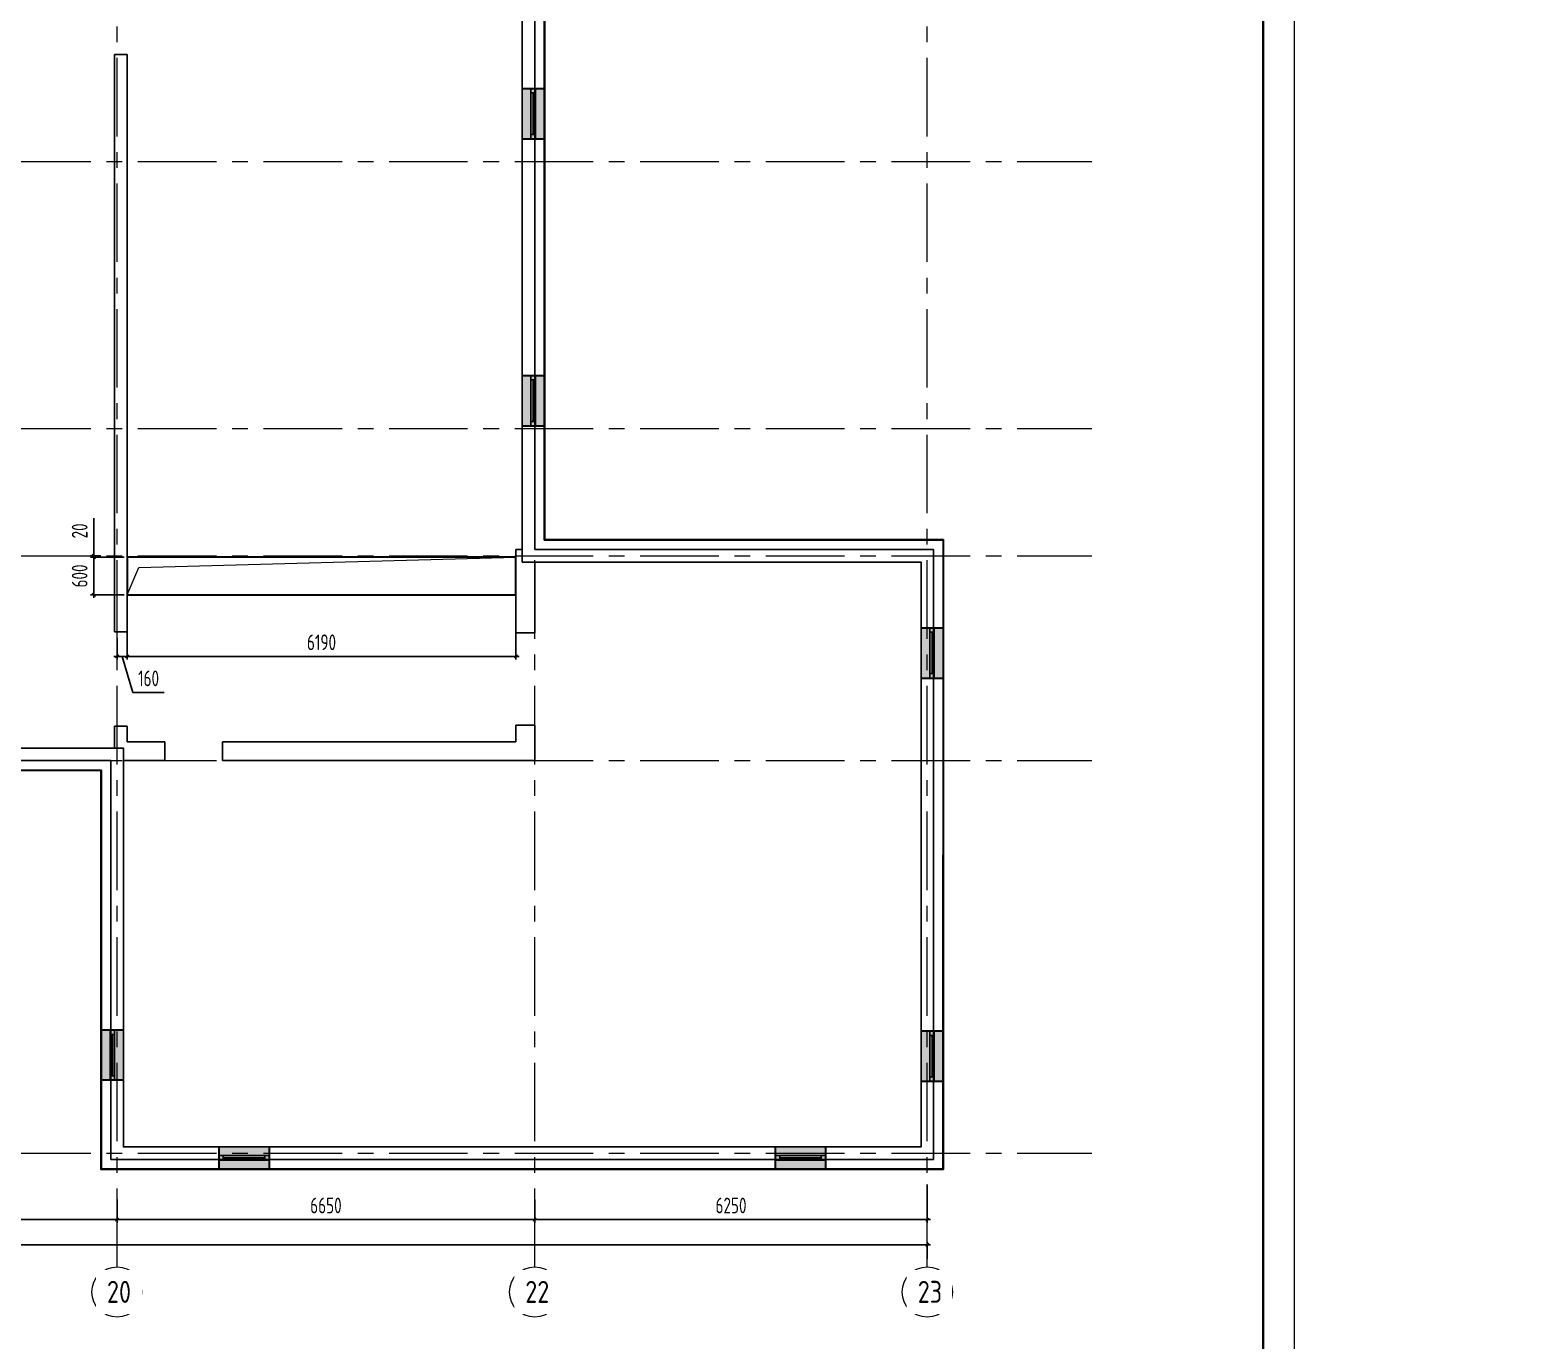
# Model space of a CAD drawing. Header units: millimetres. Extents: x -185251 to 7892985, y -102157 to 319855.
# Drawn here: x -114842 to -91173, y 276140 to 297006 of the extents above; entities that cross this region are included whole.
import ezdxf
from ezdxf import colors
from ezdxf.entities.mleader import LeaderData, LeaderLine
from ezdxf.math import Vec2, Vec3

# ---------------------------------------------------------------- set-up
doc = ezdxf.new("R2010")
doc.units = ezdxf.units.MM
doc.header["$LTSCALE"] = 10
doc.linetypes.add('CENTER', pattern=[2, 1.25, -0.25, 0.25, -0.25])
for name, color, linetype, lineweight in [('013', 7, 'Continuous', 13), ('АР_Оси', 142, 'Continuous', 9), ('АР_Оси размеры', 142, 'Continuous', 9)]:
    doc.layers.add(name, color=color, linetype=linetype, lineweight=lineweight)
doc.layers.add('Архитектура', color=251, linetype='Continuous')
doc.layers.get('0').off()
doc.layers.get('0').freeze()
doc.styles.add('GOST', font='isocpeur.ttf')
doc.styles.add('ISOCPEUR', font='isocpeur.ttf', dxfattribs={"width": 0.7})
doc.styles.add('ГОСТ 2.304', font='isocpeur.ttf', dxfattribs={"width": 0.7})
doc.dimstyles.new('СПДС', dxfattribs={"dimscale": 100, "dimtxt": 2.5, "dimasz": 0.5, "dimexe": 0.5, "dimexo": 1, "dimgap": 1, "dimtad": 1, "dimdec": 0, "dimrnd": 5, "dimtxsty": 'ГОСТ 2.304', "dimblk": 'OBLIQUE', "dimcen": 2.5, "dimdle": 0.5, "dimadec": 0, "dimazin": 2, "dimtfac": 0.75, "dimtdec": 0, "dimtmove": 1, "dimatfit": 3, "dimfxl": 1, "dimtolj": 1, "dimarcsym": 1})

# ---------------------------------------------------------------- blocks, each defined once
blk = doc.blocks.new('_Oblique')
at = {"color": 0, "linetype": 'ByBlock', "lineweight": -2}
blk.add_line((-0.5, -0.5), (0.5, 0.5), dxfattribs=at)
blk = doc.blocks.new('*D406')
at = {"layer": 'Defpoints', "color": 0, "ltscale": 100, "transparency": 16777216}
for p in [(-117601, 278483), (-113451, 278483), (-113451, 278061)]:
    blk.add_point(p, dxfattribs=at)
at = {"layer": 'АР_Оси размеры', "color": 0, "lineweight": -2, "ltscale": 100, "transparency": 16777216}
for p, q in [((-117601, 278383), (-117601, 278011)), ((-113451, 278383), (-113451, 278011)), ((-117651, 278061), (-113401, 278061))]:
    blk.add_line(p, q, dxfattribs=at)
at = {"layer": 'АР_Оси размеры', "color": 0, "lineweight": -2, "ltscale": 100, "transparency": 16777216, "xscale": 50, "yscale": 50, "zscale": 50, "rotation": 180}
blk.add_blockref('_Oblique', (-117601, 278061), dxfattribs=at)
at = {"layer": 'АР_Оси размеры', "color": 0, "lineweight": -2, "ltscale": 100, "transparency": 16777216, "xscale": 50, "yscale": 50, "zscale": 50}
blk.add_blockref('_Oblique', (-113451, 278061), dxfattribs=at)
at = {"layer": 'АР_Оси размеры', "color": 0, "ltscale": 100, "transparency": 16777216, "insert": (-115526, 278286), "char_height": 250, "attachment_point": 5, "style": 'ГОСТ 2.304'}
blk.add_mtext('\\A1;4150', dxfattribs=at)
blk = doc.blocks.new('*D407')
at = {"layer": 'Defpoints', "color": 0, "ltscale": 100, "transparency": 16777216}
for p in [(-113451, 278483), (-106801, 278483), (-106801, 278061)]:
    blk.add_point(p, dxfattribs=at)
at = {"layer": 'АР_Оси размеры', "color": 0, "lineweight": -2, "ltscale": 100, "transparency": 16777216}
for p, q in [((-113451, 278383), (-113451, 278011)), ((-106801, 278383), (-106801, 278011)), ((-113501, 278061), (-106751, 278061))]:
    blk.add_line(p, q, dxfattribs=at)
at = {"layer": 'АР_Оси размеры', "color": 0, "lineweight": -2, "ltscale": 100, "transparency": 16777216, "xscale": 50, "yscale": 50, "zscale": 50, "rotation": 180}
blk.add_blockref('_Oblique', (-113451, 278061), dxfattribs=at)
at = {"layer": 'АР_Оси размеры', "color": 0, "lineweight": -2, "ltscale": 100, "transparency": 16777216, "xscale": 50, "yscale": 50, "zscale": 50}
blk.add_blockref('_Oblique', (-106801, 278061), dxfattribs=at)
at = {"layer": 'АР_Оси размеры', "color": 0, "ltscale": 100, "transparency": 16777216, "insert": (-110126, 278286), "char_height": 250, "attachment_point": 5, "style": 'ГОСТ 2.304'}
blk.add_mtext('\\A1;6650', dxfattribs=at)
blk = doc.blocks.new('*D408')
at = {"layer": 'Defpoints', "color": 0, "ltscale": 100, "transparency": 16777216}
for p in [(-100551, 278722), (-106801, 278483), (-100551, 278061)]:
    blk.add_point(p, dxfattribs=at)
at = {"layer": 'АР_Оси размеры', "color": 0, "lineweight": -2, "ltscale": 100, "transparency": 16777216}
for p, q in [((-100551, 278622), (-100551, 278011)), ((-106801, 278383), (-106801, 278011)), ((-106851, 278061), (-100501, 278061))]:
    blk.add_line(p, q, dxfattribs=at)
at = {"layer": 'АР_Оси размеры', "color": 0, "lineweight": -2, "ltscale": 100, "transparency": 16777216, "xscale": 50, "yscale": 50, "zscale": 50, "rotation": 180}
blk.add_blockref('_Oblique', (-106801, 278061), dxfattribs=at)
at = {"layer": 'АР_Оси размеры', "color": 0, "lineweight": -2, "ltscale": 100, "transparency": 16777216, "xscale": 50, "yscale": 50, "zscale": 50}
blk.add_blockref('_Oblique', (-100551, 278061), dxfattribs=at)
at = {"layer": 'АР_Оси размеры', "color": 0, "ltscale": 100, "transparency": 16777216, "insert": (-103676, 278286), "char_height": 250, "attachment_point": 5, "style": 'ГОСТ 2.304'}
blk.add_mtext('\\A1;6250', dxfattribs=at)
blk = doc.blocks.new('*D410')
at = {"layer": 'Defpoints', "color": 0, "ltscale": 100, "transparency": 16777216}
for p in [(-100551, 277659), (-168966, 277333), (-100551, 277333)]:
    blk.add_point(p, dxfattribs=at)
at = {"layer": 'АР_Оси размеры', "color": 0, "lineweight": -2, "ltscale": 100, "transparency": 16777216}
for p, q in [((-169016, 277659), (-100501, 277659)), ((-168966, 277433), (-168966, 277709)), ((-100551, 277433), (-100551, 277709))]:
    blk.add_line(p, q, dxfattribs=at)
at = {"layer": 'АР_Оси размеры', "color": 0, "lineweight": -2, "ltscale": 100, "transparency": 16777216, "xscale": 50, "yscale": 50, "zscale": 50, "rotation": 180}
blk.add_blockref('_Oblique', (-168966, 277659), dxfattribs=at)
at = {"layer": 'АР_Оси размеры', "color": 0, "lineweight": -2, "ltscale": 100, "transparency": 16777216, "xscale": 50, "yscale": 50, "zscale": 50}
blk.add_blockref('_Oblique', (-100551, 277659), dxfattribs=at)
at = {"layer": 'АР_Оси размеры', "color": 0, "ltscale": 100, "transparency": 16777216, "insert": (-134759, 277884), "char_height": 250, "attachment_point": 5, "style": 'ГОСТ 2.304'}
blk.add_mtext('\\A1;68415', dxfattribs=at)
blk = doc.blocks.new('_DOTSMALL')
at = {"color": 0, "linetype": 'ByBlock', "const_width": 0.5}
blk.add_lwpolyline([(-0.0625, 0, 1), (0.0625, 0, 1)], format="xyb", close=True, dxfattribs=at)
blk = doc.blocks.new('*U250')
at = {"true_color": 0xffffff}
h = blk.add_hatch(color=7, dxfattribs=at)
h.dxf.hatch_style = 1
h.paths.add_polyline_path([(-800, -140), (0, -140), (0, 220), (-800, 220)])
at = {"lineweight": 30}
for p, q in [((-800, -140), (-800, 220)), ((0, -140), (0, 220))]:
    blk.add_line(p, q, dxfattribs=at)
for p, q in [((0, 220), (-800, 220)), ((-800, 70), (0, 70)), ((-800, 0), (0, 0)), ((-730, 0), (-730, 70)), ((-730, 35), (-70, 35)), ((-70, 0), (-70, 70)), ((-800, -140), (0, -140)), ((-800, -140), (-800, -140)), ((-800, -140), (-800, -140)), ((0, -140), (0, -140)), ((0, -140), (0, -140))]:
    blk.add_line(p, q)
blk = doc.blocks.new('*D526')
at = {"layer": 'Defpoints', "color": 0, "ltscale": 100, "transparency": 16777216}
for p in [(-117601, 278483), (-113451, 278483), (-113451, 278061)]:
    blk.add_point(p, dxfattribs=at)
at = {"layer": 'АР_Оси размеры', "color": 0, "lineweight": -2, "ltscale": 100, "transparency": 16777216}
for p, q in [((-117601, 278383), (-117601, 278011)), ((-113451, 278383), (-113451, 278011)), ((-117651, 278061), (-113401, 278061))]:
    blk.add_line(p, q, dxfattribs=at)
at = {"layer": 'АР_Оси размеры', "color": 0, "lineweight": -2, "ltscale": 100, "transparency": 16777216, "xscale": 50, "yscale": 50, "zscale": 50, "rotation": 180}
blk.add_blockref('_Oblique', (-117601, 278061), dxfattribs=at)
at = {"layer": 'АР_Оси размеры', "color": 0, "lineweight": -2, "ltscale": 100, "transparency": 16777216, "xscale": 50, "yscale": 50, "zscale": 50}
blk.add_blockref('_Oblique', (-113451, 278061), dxfattribs=at)
at = {"layer": 'АР_Оси размеры', "color": 0, "ltscale": 100, "transparency": 16777216, "insert": (-115526, 278286), "char_height": 250, "attachment_point": 5, "style": 'ГОСТ 2.304'}
blk.add_mtext('\\A1;4150', dxfattribs=at)
blk = doc.blocks.new('*D527')
at = {"layer": 'Defpoints', "color": 0, "ltscale": 100, "transparency": 16777216}
for p in [(-113451, 278483), (-106801, 278483), (-106801, 278061)]:
    blk.add_point(p, dxfattribs=at)
at = {"layer": 'АР_Оси размеры', "color": 0, "lineweight": -2, "ltscale": 100, "transparency": 16777216}
for p, q in [((-113451, 278383), (-113451, 278011)), ((-106801, 278383), (-106801, 278011)), ((-113501, 278061), (-106751, 278061))]:
    blk.add_line(p, q, dxfattribs=at)
at = {"layer": 'АР_Оси размеры', "color": 0, "lineweight": -2, "ltscale": 100, "transparency": 16777216, "xscale": 50, "yscale": 50, "zscale": 50, "rotation": 180}
blk.add_blockref('_Oblique', (-113451, 278061), dxfattribs=at)
at = {"layer": 'АР_Оси размеры', "color": 0, "lineweight": -2, "ltscale": 100, "transparency": 16777216, "xscale": 50, "yscale": 50, "zscale": 50}
blk.add_blockref('_Oblique', (-106801, 278061), dxfattribs=at)
at = {"layer": 'АР_Оси размеры', "color": 0, "ltscale": 100, "transparency": 16777216, "insert": (-110126, 278286), "char_height": 250, "attachment_point": 5, "style": 'ГОСТ 2.304'}
blk.add_mtext('\\A1;6650', dxfattribs=at)
blk = doc.blocks.new('*D528')
at = {"layer": 'Defpoints', "color": 0, "ltscale": 100, "transparency": 16777216}
for p in [(-100551, 278722), (-106801, 278483), (-100551, 278061)]:
    blk.add_point(p, dxfattribs=at)
at = {"layer": 'АР_Оси размеры', "color": 0, "lineweight": -2, "ltscale": 100, "transparency": 16777216}
for p, q in [((-100551, 278622), (-100551, 278011)), ((-106801, 278383), (-106801, 278011)), ((-106851, 278061), (-100501, 278061))]:
    blk.add_line(p, q, dxfattribs=at)
at = {"layer": 'АР_Оси размеры', "color": 0, "lineweight": -2, "ltscale": 100, "transparency": 16777216, "xscale": 50, "yscale": 50, "zscale": 50, "rotation": 180}
blk.add_blockref('_Oblique', (-106801, 278061), dxfattribs=at)
at = {"layer": 'АР_Оси размеры', "color": 0, "lineweight": -2, "ltscale": 100, "transparency": 16777216, "xscale": 50, "yscale": 50, "zscale": 50}
blk.add_blockref('_Oblique', (-100551, 278061), dxfattribs=at)
at = {"layer": 'АР_Оси размеры', "color": 0, "ltscale": 100, "transparency": 16777216, "insert": (-103676, 278286), "char_height": 250, "attachment_point": 5, "style": 'ГОСТ 2.304'}
blk.add_mtext('\\A1;6250', dxfattribs=at)
blk = doc.blocks.new('*D413')
at = {"layer": 'Defpoints', "color": 0, "ltscale": 100, "transparency": 16777216}
for p in [(-100551, 277659), (-168966, 277333), (-100551, 277333)]:
    blk.add_point(p, dxfattribs=at)
at = {"layer": 'АР_Оси размеры', "color": 0, "lineweight": -2, "ltscale": 100, "transparency": 16777216}
for p, q in [((-169016, 277659), (-100501, 277659)), ((-168966, 277433), (-168966, 277709)), ((-100551, 277433), (-100551, 277709))]:
    blk.add_line(p, q, dxfattribs=at)
at = {"layer": 'АР_Оси размеры', "color": 0, "lineweight": -2, "ltscale": 100, "transparency": 16777216, "xscale": 50, "yscale": 50, "zscale": 50, "rotation": 180}
blk.add_blockref('_Oblique', (-168966, 277659), dxfattribs=at)
at = {"layer": 'АР_Оси размеры', "color": 0, "lineweight": -2, "ltscale": 100, "transparency": 16777216, "xscale": 50, "yscale": 50, "zscale": 50}
blk.add_blockref('_Oblique', (-100551, 277659), dxfattribs=at)
at = {"layer": 'АР_Оси размеры', "color": 0, "ltscale": 100, "transparency": 16777216, "insert": (-134759, 277884), "char_height": 250, "attachment_point": 5, "style": 'ГОСТ 2.304'}
blk.add_mtext('\\A1;68415', dxfattribs=at)
blk = doc.blocks.new('*D458')
at = {"layer": '013', "color": 0, "linetype": 'ByBlock', "lineweight": -2, "transparency": 16777216}
for p, q in [((-113291, 287959), (-113291, 286978)), ((-107101, 287959), (-107101, 286978)), ((-113341, 287028), (-107051, 287028))]:
    blk.add_line(p, q, dxfattribs=at)
at = {"layer": 'Defpoints', "color": 0, "linetype": 'ByBlock', "transparency": 16777216}
for p in [(-113291, 288009), (-107101, 288009), (-107101, 287028)]:
    blk.add_point(p, dxfattribs=at)
at = {"layer": '013', "color": 0, "linetype": 'ByBlock', "lineweight": -2, "transparency": 16777216, "xscale": 50, "yscale": 50, "zscale": 50, "rotation": 180}
blk.add_blockref('_Oblique', (-113291, 287028), dxfattribs=at)
at = {"layer": '013', "color": 0, "linetype": 'ByBlock', "lineweight": -2, "transparency": 16777216, "xscale": 50, "yscale": 50, "zscale": 50}
blk.add_blockref('_Oblique', (-107101, 287028), dxfattribs=at)
at = {"layer": '013', "color": 0, "linetype": 'ByBlock', "transparency": 16777216, "insert": (-110196, 287253), "char_height": 250, "attachment_point": 5, "style": 'ГОСТ 2.304'}
blk.add_mtext('\\A1;6190', dxfattribs=at)
blk = doc.blocks.new('*D459')
at = {"layer": '013', "color": 0, "linetype": 'ByBlock', "lineweight": -2, "transparency": 16777216}
for p, q in [((-113341, 288609), (-113872, 288609)), ((-113822, 287959), (-113822, 288659)), ((-113341, 288009), (-113872, 288009))]:
    blk.add_line(p, q, dxfattribs=at)
at = {"layer": 'Defpoints', "color": 0, "linetype": 'ByBlock', "transparency": 16777216}
for p in [(-113822, 288609), (-113291, 288609), (-113291, 288009)]:
    blk.add_point(p, dxfattribs=at)
at = {"layer": '013', "color": 0, "linetype": 'ByBlock', "lineweight": -2, "transparency": 16777216, "xscale": 50, "yscale": 50, "zscale": 50}
for p, rotation in [((-113822, 288609), 90), ((-113822, 288009), 270)]:
    blk.add_blockref('_Oblique', p, dxfattribs=dict(at, rotation=rotation))
at = {"layer": '013', "color": 0, "linetype": 'ByBlock', "transparency": 16777216, "insert": (-114047, 288309), "char_height": 250, "attachment_point": 5, "rotation": 90, "style": 'ГОСТ 2.304'}
blk.add_mtext('\\A1;600', dxfattribs=at)
blk = doc.blocks.new('*D658')
at = {"layer": '013', "color": 0, "linetype": 'ByBlock', "lineweight": -2, "transparency": 16777216}
for p, q in [((-113291, 287909), (-113291, 286978)), ((-113451, 287319), (-113451, 286978)), ((-113451, 287028), (-113501, 287028)), ((-113291, 287028), (-113451, 287028)), ((-113291, 287028), (-113451, 287028)), ((-113371, 287028), (-113199, 286453)), ((-113291, 287028), (-113241, 287028)), ((-113199, 286453), (-112701, 286453))]:
    blk.add_line(p, q, dxfattribs=at)
at = {"layer": 'Defpoints', "color": 0, "linetype": 'ByBlock', "transparency": 16777216}
for p in [(-113291, 288009), (-113451, 287419), (-113451, 287028)]:
    blk.add_point(p, dxfattribs=at)
at = {"layer": '013', "color": 0, "linetype": 'ByBlock', "lineweight": -2, "transparency": 16777216, "xscale": 50, "yscale": 50, "zscale": 50}
blk.add_blockref('_Oblique', (-113451, 287028), dxfattribs=at)
at = {"layer": '013', "color": 0, "linetype": 'ByBlock', "lineweight": -2, "transparency": 16777216, "xscale": 50, "yscale": 50, "zscale": 50, "rotation": 180}
blk.add_blockref('_Oblique', (-113291, 287028), dxfattribs=at)
at = {"layer": '013', "color": 0, "linetype": 'ByBlock', "transparency": 16777216, "insert": (-112950, 286678), "char_height": 250, "attachment_point": 5, "style": 'ГОСТ 2.304'}
blk.add_mtext('\\A1;160', dxfattribs=at)
blk = doc.blocks.new('*D659')
at = {"layer": '013', "color": 0, "linetype": 'ByBlock', "lineweight": -2, "transparency": 16777216}
for p, q in [((-113822, 289231), (-113822, 288629)), ((-113708, 288629), (-113872, 288629)), ((-113391, 288609), (-113872, 288609)), ((-113822, 288629), (-113822, 288679)), ((-113822, 288609), (-113822, 288629)), ((-113822, 288609), (-113822, 288629)), ((-113822, 288609), (-113822, 288559))]:
    blk.add_line(p, q, dxfattribs=at)
at = {"layer": 'Defpoints', "color": 0, "linetype": 'ByBlock', "transparency": 16777216}
for p in [(-113822, 288629), (-113608, 288629), (-113291, 288609)]:
    blk.add_point(p, dxfattribs=at)
at = {"layer": '013', "color": 0, "linetype": 'ByBlock', "lineweight": -2, "transparency": 16777216, "xscale": 50, "yscale": 50, "zscale": 50}
for p, rotation in [((-113822, 288629), 270), ((-113822, 288609), 90)]:
    blk.add_blockref('_Oblique', p, dxfattribs=dict(at, rotation=rotation))
at = {"layer": '013', "color": 0, "linetype": 'ByBlock', "transparency": 16777216, "insert": (-114047, 289026), "char_height": 250, "attachment_point": 5, "rotation": 90, "style": 'ГОСТ 2.304'}
blk.add_mtext('\\A1;20', dxfattribs=at)
blk = doc.blocks.new('*U537')
at = {"color": 44, "lineweight": 20, "ltscale": 10}
blk.add_line((841, 0), (841, 594), dxfattribs=at)
at = {"color": 137, "lineweight": 35, "ltscale": 10}
blk.add_line((836, 5), (836, 589), dxfattribs=at)
at = {"color": 44, "lineweight": 13, "style": 'GOST', "oblique": 10, "width": 0.8}
for tag in ['ФОРМАТВЕРТ', 'ФОРМАТГОРИЗ']:
    blk.add_attdef(tag, (789.98, 1.6), '', height=2, dxfattribs=at)

msp = doc.modelspace()

# ---------------------------------------------------------------- linework, layer by layer
at = {"layer": '013', "color": 1, "linetype": 'ByBlock', "lineweight": 30}
msp.add_lwpolyline([(-113291, 288009.3), (-107101, 288009.3), (-107101, 288609.3), (-113291, 288609.3)], close=True, dxfattribs=at)
at = {"layer": '013', "color": 1, "linetype": 'ByBlock'}
msp.add_lwpolyline([(-113291, 288009.3), (-113102.6, 288445.9), (-107101, 288609.3)], dxfattribs=at)
at = {"layer": 'АР_Оси', "linetype": 'CENTER', "ltscale": 100}
for p, q in [((-106801, 277308), (-106801, 311615.5)), ((-100551, 277308), (-100551, 311615.5)), ((-173120, 294909.3), (-97932.6, 294909.3)), ((-173120, 290659.3), (-97932.6, 290659.3)), ((-173120, 288629.3), (-97932.6, 288629.3)), ((-173120, 285369.3), (-97932.6, 285369.3)), ((-173120, 279119.3), (-97932.6, 279119.3))]:
    msp.add_line(p, q, dxfattribs=at)
at = {"layer": 'АР_Оси', "ltscale": 0.5}
for centre in [(-113451, 276908), (-106801, 276908), (-100551, 276908)]:
    msp.add_circle(centre, 400, dxfattribs=at)
at = {"layer": 'Архитектура', "lineweight": 25, "transparency": 33554684}
for p, q in [((-106641, 288889.3), (-106641, 306759.3)), ((-106801, 288729.3), (-106801, 306599.3)), ((-106651, 288879.3), (-106651, 306749.3)), ((-107001, 288729.3), (-107001, 306399.3)), ((-107001, 296904.3), (-107001, 298074.3)), ((-113491, 296609), (-113491, 294535.8)), ((-113291, 296609), (-113491, 296609)), ((-113291, 296609), (-113491, 296609)), ((-113291, 296609), (-113291, 287419)), ((-113491, 294575.5), (-113491, 287419)), ((-106651, 288879.3), (-100300.6, 288879.3)), ((-106641, 288889.3), (-100290.6, 288889.3)), ((-107101, 288729.3), (-107001, 288729.3)), ((-107101, 287401), (-107101, 288729.3)), ((-106801, 288729.3), (-100451, 288729.3)), ((-106801, 287401), (-106801, 288529.3)), ((-106801, 288529.3), (-100651, 288529.3)), ((-100651, 279219.3), (-100651, 288529.3)), ((-100451, 279019.3), (-100451, 288729.3)), ((-113291, 287419), (-113491, 287419)), ((-107101, 285669.3), (-107101, 285931)), ((-107101, 285931), (-106801, 285931)), ((-106801, 285931), (-106801, 285369.3)), ((-113491, 285919), (-113491, 285569.3)), ((-113291, 285919), (-113491, 285919)), ((-113291, 285919), (-113291, 285669.3)), ((-113491, 285569.3), (-117401, 285569.3)), ((-112691.7, 285669.3), (-113291, 285669.3)), ((-112691.7, 285369.3), (-112691.7, 285669.3)), ((-107101, 285669.3), (-111771.7, 285669.3)), ((-111771.7, 285369.3), (-111771.7, 285669.3)), ((-113701, 285219.3), (-121581, 285219.3)), ((-113551, 285369.3), (-121431, 285369.3)), ((-113701, 278869.3), (-113701, 285219.3)), ((-113551, 285369.3), (-113551, 279019.3)), ((-112691.7, 285369.3), (-113351, 285369.3)), ((-113351, 285369.3), (-113351, 279219.3)), ((-106801, 285369.3), (-111771.7, 285369.3)), ((-113711, 285209.3), (-121591, 285209.3)), ((-113711, 278859.3), (-113711, 285209.3)), ((-113351, 279219.3), (-100651, 279219.3)), ((-113551, 279019.3), (-100451, 279019.3))]:
    msp.add_line(p, q, dxfattribs=at)
for points in [[(-151801, 310264.3), (-117601, 310264.3), (-117601, 306399.3), (-107001, 306399.3), (-107001, 288529.3), (-100650.6, 288529.3), (-100650.6, 279219.3), (-113351, 279219.3), (-113351, 285569.3), (-121231, 285569.3), (-121231, 290759.3), (-130365.2, 290759.3)], [(-100301, 278869.3), (-100300.6, 288879.3)], [(-100291, 278859.3), (-100290.6, 288889.3)], [(-106801, 287401), (-107101, 287401)], [(-110124.3, 279219.3), (-110244.3, 279219.3)], [(-113711, 278859.3), (-100291, 278859.3)], [(-113701, 278869.3), (-100301, 278869.3)]]:
    msp.add_lwpolyline(points, dxfattribs=at)

# ---------------------------------------------------------------- block references
for p, rotation in [((-106861, 295269.3), 270), ((-106861, 290699.3), 270), ((-100510.7, 280264.3), 270), ((-102971, 279079.3), 180)]:
    msp.add_blockref('*U250', p, dxfattribs=dict(at, rotation=rotation))
at = {"layer": 'Архитектура', "lineweight": 25, "transparency": 33554684, "xscale": -1}
for p, rotation in [((-100510.7, 287484.3), 270), ((-113491, 280279.3), 90), ((-111031, 279079.3), 180)]:
    msp.add_blockref('*U250', p, dxfattribs=dict(at, rotation=rotation))

# ---------------------------------------------------------------- dimensions: what is measured, and where the dimension line sits
at = {"layer": '013', "color": 1, "linetype": 'ByBlock'}
dim = msp.add_linear_dim(base=(-113822.4, 288629.3), p1=(-113291, 288609.3), p2=(-113607.9, 288629.3), angle=90, dimstyle='СПДС', dxfattribs=at)
dim.commit()
dim.dimension.update_dxf_attribs({"geometry": '*D659', "text_midpoint": (-113856.2, 289026.4), "dimtype": 160})
dim = msp.add_linear_dim(base=(-113822.4, 288609.3), p1=(-113291, 288009.3), p2=(-113291, 288609.3), angle=90, dimstyle='СПДС', override={"dimasz": 0.5, "dimexe": 0.5, "dimexo": 0.5, "dimrnd": 5, "dimdle": 0.5}, dxfattribs=at)
dim.commit()
dim.dimension.update_dxf_attribs({"geometry": '*D459', "text_midpoint": (-114047.4, 288309.3)})
dim = msp.add_linear_dim(base=(-113451, 287028.2), p1=(-113291, 288009.3), p2=(-113451, 287419), dimstyle='СПДС', dxfattribs=at)
dim.commit()
dim.dimension.update_dxf_attribs({"geometry": '*D658', "text_midpoint": (-113098.5, 286678.2)})
dim = msp.add_linear_dim(base=(-107101, 287028.2), p1=(-113291, 288009.3), p2=(-107101, 288009.3), dimstyle='СПДС', override={"dimexo": 0.5}, dxfattribs=at)
dim.commit()
dim.dimension.update_dxf_attribs({"geometry": '*D458', "text_midpoint": (-110196, 287253.2)})
at = {"layer": 'АР_Оси размеры', "ltscale": 100}
for base, p1, p2, picture, middle in [((-100551, 278060.7), (-106801, 278482.8), (-100551, 278722.2), '*D408', (-103676, 278285.7)), ((-100551, 278060.7), (-106801, 278482.8), (-100551, 278722.2), '*D528', (-103676, 278285.7)), ((-113451, 278060.7), (-117601, 278482.8), (-113451, 278482.8), '*D406', (-115526, 278285.7)), ((-113451, 278060.7), (-117601, 278482.8), (-113451, 278482.8), '*D526', (-115526, 278285.7)), ((-106801, 278060.7), (-113451, 278482.8), (-106801, 278482.8), '*D407', (-110126, 278285.7)), ((-106801, 278060.7), (-113451, 278482.8), (-106801, 278482.8), '*D527', (-110126, 278285.7)), ((-100551, 277658.6), (-168966, 277333), (-100551, 277333), '*D410', (-134758.5, 277883.6))]:
    dim = msp.add_linear_dim(base=base, p1=p1, p2=p2, dimstyle='СПДС', dxfattribs=at)
    dim.commit()
    dim.dimension.update_dxf_attribs({"geometry": picture, "text_midpoint": middle})

# ---------------------------------------------------------------- leaders
at = {"layer": 'Архитектура', "lineweight": 25, "transparency": 33554684}
ml = msp.add_multileader_mtext('Standard', dxfattribs=at)
ml.set_content('+13,700', color=256, style='ISOCPEUR')
ml.set_leader_properties(color=256, linetype='Continuous', lineweight=-1)
ml.set_arrow_properties(name='DOTSMALL')
ml.build(insert=Vec2(0, 0))
ml.multileader.update_dxf_attribs({"has_text_frame": 1, "text_left_attachment_type": 4, "text_right_attachment_type": 4, "dogleg_length": 100, "arrow_head_size": 180})
ctx = ml.context
ctx.base_point, ctx.char_height, ctx.arrow_head_size, ctx.landing_gap_size, ctx.plane_origin = Vec3(-153128.5, 305780.9), 250, 180, 50, Vec3(-155938.5, 304929.3)
ctx.left_attachment, ctx.right_attachment = 4, 4
notes = []
notes.append((ctx, [(0, (0, 0, 0), (0, 0), (1, 0), 1, [])]))
ctx.mtext.insert, ctx.mtext.width, ctx.mtext.line_spacing_style, ctx.mtext.flow_direction = Vec3(-153078.5, 306114.2), 852.697, 2, 5
ml = msp.add_multileader_mtext('Standard', dxfattribs=at)
ml.set_content('+13,700', color=256, style='ISOCPEUR')
ml.set_leader_properties(color=256, linetype='Continuous', lineweight=-1)
ml.set_arrow_properties(name='DOTSMALL')
ml.build(insert=Vec2(0, 0))
ml.multileader.update_dxf_attribs({"has_text_frame": 1, "text_left_attachment_type": 4, "text_right_attachment_type": 4, "dogleg_length": 100, "arrow_head_size": 180})
ctx = ml.context
ctx.base_point, ctx.char_height, ctx.arrow_head_size, ctx.landing_gap_size, ctx.plane_origin = Vec3(-114505.7, 305807.4), 250, 180, 50, Vec3(-114755.1, 305146.6)
ctx.left_attachment, ctx.right_attachment = 4, 4
notes.append((ctx, [(0, (0, 0, 0), (0, 0), (1, 0), 1, [])]))
ctx.mtext.insert, ctx.mtext.width, ctx.mtext.line_spacing_style, ctx.mtext.flow_direction = Vec3(-114455.7, 306140.8), 852.697, 2, 5
ml = msp.add_multileader_mtext('Standard', dxfattribs=at)
ml.set_content('Л.2', color=256, style='ISOCPEUR')
ml.set_leader_properties(color=256, linetype='Continuous', lineweight=-1)
ml.set_arrow_properties(name='DOTSMALL')
ml.build(insert=Vec2(0, 0))
ml.multileader.update_dxf_attribs({"has_text_frame": 1, "text_left_attachment_type": 4, "text_right_attachment_type": 4, "dogleg_length": 100, "arrow_head_size": 180})
ctx = ml.context
ctx.base_point, ctx.char_height, ctx.arrow_head_size, ctx.landing_gap_size, ctx.plane_origin = Vec3(-155818.3, 305092.3, 0), 250, 180, 50, Vec3(-91789.1, 292800.5, 0)
ctx.left_attachment, ctx.right_attachment = 4, 4
notes.append((ctx, [(0, (0, 0, 0), (0, 0), (1, 0), 1, [])]))
ctx.mtext.insert, ctx.mtext.width, ctx.mtext.line_spacing_style, ctx.mtext.flow_direction = Vec3(-155768.3, 305425.7, 0), 852.697, 2, 5
ml = msp.add_multileader_mtext('Standard', dxfattribs=at)
ml.set_content('Л.1', color=256, style='ISOCPEUR')
ml.set_leader_properties(color=256, linetype='Continuous', lineweight=-1)
ml.set_arrow_properties(name='DOTSMALL')
ml.build(insert=Vec2(0, 0))
ml.multileader.update_dxf_attribs({"has_text_frame": 1, "text_left_attachment_type": 4, "text_right_attachment_type": 4, "dogleg_length": 100, "arrow_head_size": 180})
ctx = ml.context
ctx.base_point, ctx.char_height, ctx.arrow_head_size, ctx.landing_gap_size, ctx.plane_origin = Vec3(-117073.5, 304940.1, 0), 250, 180, 50, Vec3(-129969.5, 292399.3, 0)
ctx.left_attachment, ctx.right_attachment = 4, 4
notes.append((ctx, [(0, (0, 0, 0), (0, 0), (1, 0), 1, [])]))
ctx.mtext.insert, ctx.mtext.width, ctx.mtext.line_spacing_style, ctx.mtext.flow_direction = Vec3(-117023.5, 305273.5, 0), 852.697, 2, 5
ml = msp.add_multileader_mtext('Standard', dxfattribs=at)
ml.set_content('+15,850', color=256, style='ISOCPEUR')
ml.set_leader_properties(color=256, linetype='Continuous', lineweight=-1)
ml.set_arrow_properties(name='DOTSMALL')
ml.build(insert=Vec2(0, 0))
ml.multileader.update_dxf_attribs({"has_text_frame": 1, "text_left_attachment_type": 4, "text_right_attachment_type": 4, "dogleg_length": 100, "arrow_head_size": 180})
ctx = ml.context
ctx.base_point, ctx.char_height, ctx.arrow_head_size, ctx.landing_gap_size, ctx.plane_origin = Vec3(-153165, 299863.7), 250, 180, 50, Vec3(-154468.2, 298656.1)
ctx.left_attachment, ctx.right_attachment = 4, 4
notes.append((ctx, [(0, (0, 0, 0), (0, 0), (1, 0), 1, [])]))
ctx.mtext.insert, ctx.mtext.width, ctx.mtext.defined_height, ctx.mtext.line_spacing_style, ctx.mtext.flow_direction = Vec3(-153115, 300197), 696.035, 776.5, 2, 5
ml = msp.add_multileader_mtext('Standard', dxfattribs=at)
ml.set_content('+15,850', color=256, style='ISOCPEUR')
ml.set_leader_properties(color=256, linetype='Continuous', lineweight=-1)
ml.set_arrow_properties(name='DOTSMALL')
ml.build(insert=Vec2(0, 0))
ml.multileader.update_dxf_attribs({"has_text_frame": 1, "text_left_attachment_type": 4, "text_right_attachment_type": 4, "dogleg_length": 100, "arrow_head_size": 180})
ctx = ml.context
ctx.base_point, ctx.char_height, ctx.arrow_head_size, ctx.landing_gap_size, ctx.plane_origin = Vec3(-117200.7, 299451), 250, 180, 50, Vec3(-116275.7, 297107.4)
ctx.left_attachment, ctx.right_attachment = 4, 4
notes.append((ctx, [(0, (0, 0, 0), (0, 0), (1, 0), 1, [])]))
ctx.mtext.insert, ctx.mtext.width, ctx.mtext.line_spacing_style, ctx.mtext.flow_direction = Vec3(-117150.7, 299784.4), 852.697, 2, 5
ml = msp.add_multileader_mtext('Standard', dxfattribs=at)
ml.set_content('+15,850', color=256, style='ISOCPEUR')
ml.set_leader_properties(color=256, linetype='Continuous', lineweight=-1)
ml.set_arrow_properties(name='DOTSMALL')
ml.build(insert=Vec2(0, 0))
ml.multileader.update_dxf_attribs({"has_text_frame": 1, "text_left_attachment_type": 4, "text_right_attachment_type": 4, "dogleg_length": 100, "arrow_head_size": 180})
ctx = ml.context
ctx.base_point, ctx.char_height, ctx.arrow_head_size, ctx.landing_gap_size, ctx.plane_origin = Vec3(-141689.6, 296695.6), 250, 180, 50, Vec3(-140764.6, 294352)
ctx.left_attachment, ctx.right_attachment = 4, 4
notes.append((ctx, [(0, (0, 0, 0), (0, 0), (1, 0), 1, [])]))
ctx.mtext.insert, ctx.mtext.width, ctx.mtext.line_spacing_style, ctx.mtext.flow_direction = Vec3(-141639.6, 297028.9), 852.697, 2, 5
for ctx, leaders in notes:
    for number, flags, end, landing, length, lines in leaders:
        leader = LeaderData()
        leader.index, (leader.has_last_leader_line, leader.has_dogleg_vector, leader.attachment_direction) = number, flags
        leader.last_leader_point, leader.dogleg_vector, leader.dogleg_length = Vec3(end), Vec3(landing), length
        for number, points, colour, breaks in lines:
            line = LeaderLine()
            line.index, line.vertices, line.color, line.breaks = number, Vec3.list(points), colors.encode_raw_color(colour), breaks
            leader.lines.append(line)
        ctx.leaders.append(leader)

# ---------------------------------------------------------------- next in the draw order: texts
at = {"layer": 'АР_Оси', "char_height": 350, "attachment_point": 1, "line_spacing_factor": 1.149209, "style": 'ГОСТ 2.304', "bg_fill": 2}
for s, insert, width in [('{\\W0.8;20}', (-113612.3, 277085.8), 392.561), ('{\\W0.8;22}', (-106952.3, 277085.8), 520.89), ('{\\W0.8;23}', (-100702.4, 277085.8), 370.762)]:
    msp.add_mtext(s, dxfattribs=dict(at, insert=insert, width=width))

# ---------------------------------------------------------------- next in the draw order: linework, layer by layer
at = {"layer": 'АР_Оси', "linetype": 'CENTER', "ltscale": 100}
msp.add_line((-113451, 277308), (-113451, 311615.5), dxfattribs=at)

# ---------------------------------------------------------------- next in the draw order: block references
at = {"layer": '013', "xscale": 100, "yscale": 100, "zscale": 100}
msp.add_blockref('*U537', (-178804.9, 259955.4), dxfattribs=at)

# ---------------------------------------------------------------- next in the draw order: dimensions: what is measured, and where the dimension line sits
at = {"layer": 'АР_Оси размеры', "ltscale": 100}
dim = msp.add_linear_dim(base=(-100551, 277658.6), p1=(-168966, 277333), p2=(-100551, 277333), dimstyle='СПДС', dxfattribs=at)
dim.commit()
dim.dimension.update_dxf_attribs({"geometry": '*D413', "text_midpoint": (-134758.5, 277883.6)})

doc.saveas('drawing.dxf')
